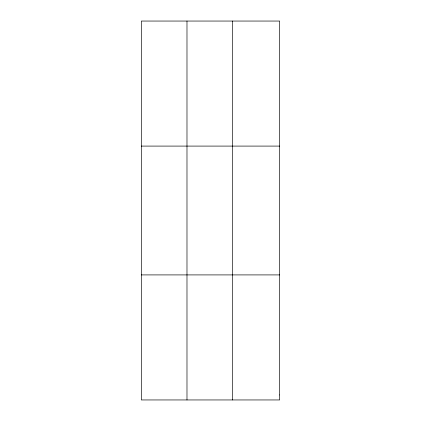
<?xml version="1.0" encoding="UTF-8"?>
<svg xmlns="http://www.w3.org/2000/svg" width="421" height="421" viewBox="0 0 421 421"><rect width="100%" height="100%" fill="white"/><g stroke="black" fill="none" stroke-linecap="round" stroke-linejoin="round"><path stroke-width="0.63" d="M186.982 21.05L186.982 399.95M232.634 21.05L232.634 399.95M141.33 146.087L279.67 146.087M141.33 274.913L279.67 274.913M279.67 394.951L279.67 399.95L141.33 399.95L141.33 21.05L279.67 21.05L279.67 394.951"/></g></svg>
